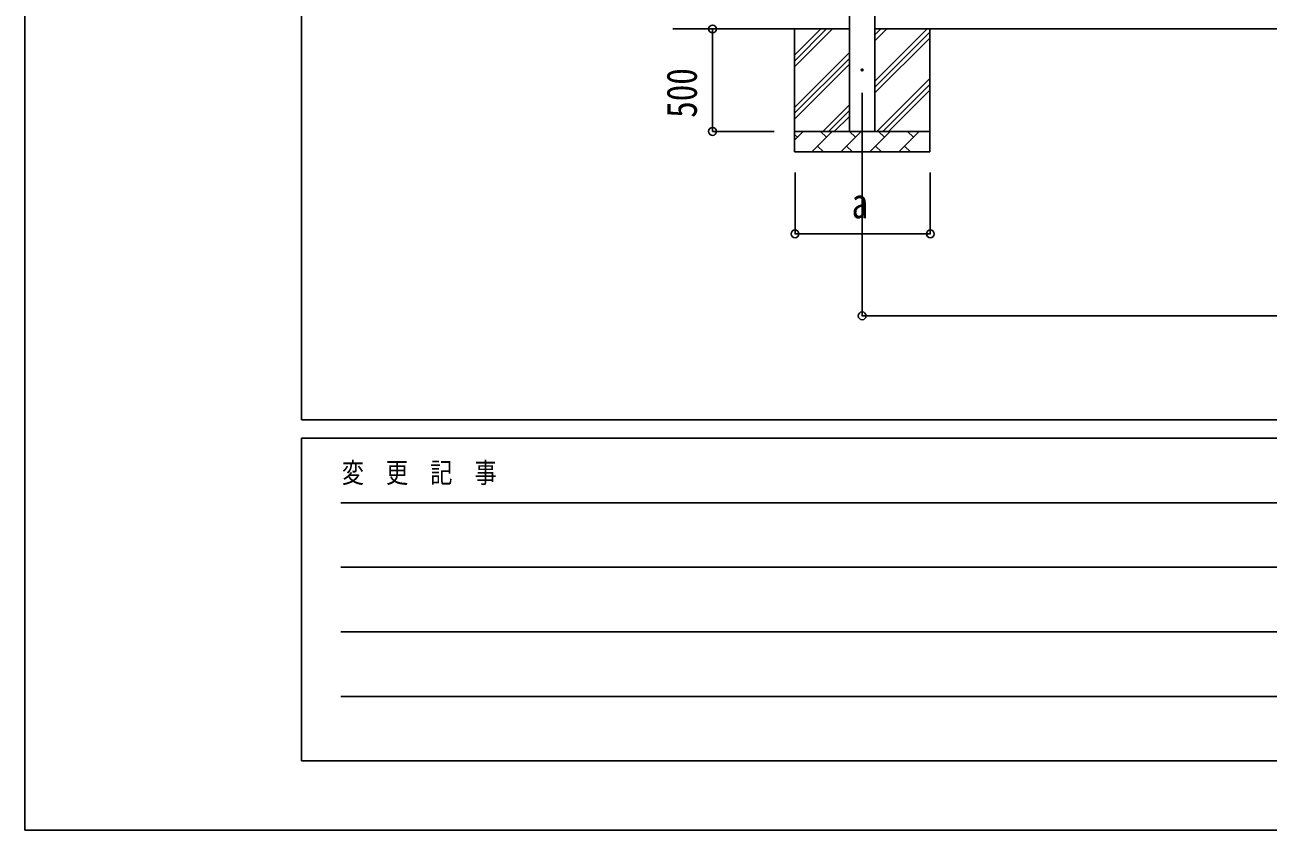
# Model space of a CAD drawing. Units: millimetres, scale not verified. Extents: x -18922 to 18922, y -13365 to 13365.
# Drawn here: x -18922 to -12856, y -13365 to -9435 of the extents above; entities that cross this region are included whole.
import ezdxf
from ezdxf.enums import TextEntityAlignment as Align

# ---------------------------------------------------------------- set-up
doc = ezdxf.new("R2010")
doc.units = ezdxf.units.MM
doc.header["$LTSCALE"] = 50
for name, color, linetype in [('0-4_YKK_12', 2, 'Continuous'), ('0-5_YKK_13', 4, 'Continuous'), ('0-6_YKK_A1', 4, 'Continuous'), ('0-7_YKK_D', 6, 'Continuous'), ('0-8_YKK_ZWAK', 7, 'Continuous')]:
    doc.layers.add(name, color=color, linetype=linetype)
doc.styles.add('ＭＳ ゴシック', font='')
doc.styles.get('ＭＳ ゴシック').set_extended_font_data('MS Gothic')

msp = doc.modelspace()

# ---------------------------------------------------------------- linework, layer by layer
at = {"layer": '0-4_YKK_12'}
msp.add_line((-14836.91, -9767.17), (-14836.91, -10267.17), dxfattribs=at)
at = {"layer": '0-5_YKK_13'}
msp.add_circle((-14836.91, -9655.5), 4.5, dxfattribs=at)
at = {"layer": '0-6_YKK_A1'}
for p, q in [((-14899.41, -5955.5), (-14899.41, -9955.5)), ((-14774.41, -9955.5), (-14774.41, -5955.5)), ((-14899.41, -9455.5), (-15760.65, -9455.5)), ((-15166.91, -9455.5), (-15166.91, -10055.5)), ((-15166.91, -9640.55), (-14981.86, -9455.5)), ((-15166.91, -9612.27), (-15010.14, -9455.5)), ((-15166.91, -9583.98), (-15038.43, -9455.5)), ((-9626.41, -9455.5), (-14774.41, -9455.5)), ((-14774.41, -9710.6), (-14519.31, -9455.5)), ((-14774.41, -9512.61), (-14717.3, -9455.5)), ((-14774.41, -9484.32), (-14745.59, -9455.5)), ((-14506.91, -9455.5), (-14506.91, -10055.5)), ((-14774.41, -9738.88), (-14506.91, -9471.38)), ((-14774.41, -9767.17), (-14506.91, -9499.67)), ((-15166.91, -9838.54), (-14899.41, -9571.04)), ((-15166.91, -9866.82), (-14899.41, -9599.32)), ((-15166.91, -9895.11), (-14899.41, -9627.61)), ((-14764.75, -9955.5), (-14506.91, -9697.66)), ((-14736.47, -9955.5), (-14506.91, -9725.94)), ((-14708.19, -9955.5), (-14506.91, -9754.23)), ((-15029.31, -9955.5), (-14899.41, -9825.6)), ((-15001.03, -9955.5), (-14899.41, -9853.88)), ((-14972.74, -9955.5), (-14899.41, -9882.17)), ((-15166.91, -9955.5), (-14506.91, -9955.5)), ((-15166.91, -9998.39), (-15124.02, -9955.5)), ((-15152.57, -9984.05), (-15166.91, -9969.71)), ((-15082.6, -10055.5), (-14982.6, -9955.5)), ((-15011.15, -9984.05), (-15039.7, -9955.5)), ((-14941.17, -10055.5), (-14841.17, -9955.5)), ((-14869.73, -9984.05), (-14898.28, -9955.5)), ((-14799.75, -10055.5), (-14699.75, -9955.5)), ((-14728.31, -9984.05), (-14756.86, -9955.5)), ((-14658.33, -10055.5), (-14558.33, -9955.5)), ((-14586.89, -9984.05), (-14615.44, -9955.5)), ((-14510.2, -9955.5), (-14506.91, -9952.22)), ((-14506.91, -10055.5), (-15166.91, -10055.5)), ((-15054.04, -10026.95), (-15025.49, -10055.5)), ((-14912.62, -10026.95), (-14884.07, -10055.5)), ((-14771.2, -10026.95), (-14742.65, -10055.5)), ((-14629.78, -10026.95), (-14601.23, -10055.5))]:
    msp.add_line(p, q, dxfattribs=at)
at = {"layer": '0-7_YKK_D'}
for p, q in [((-15566.91, -9955.5), (-15566.91, -9455.5)), ((-15266.91, -9955.5), (-15567.91, -9955.5)), ((-15164.41, -10155.5), (-15164.41, -10456.5)), ((-14836.91, -10155.5), (-14836.91, -10856.5)), ((-14504.41, -10155.5), (-14504.41, -10456.5)), ((-14504.41, -10455.5), (-15164.41, -10455.5)), ((-14836.91, -10855.5), (-9500.41, -10855.5))]:
    msp.add_line(p, q, dxfattribs=at)
for centre in [(-15566.91, -9455.5), (-15566.91, -9955.5), (-15164.41, -10455.5), (-14504.41, -10455.5), (-14836.91, -10855.5)]:
    msp.add_circle(centre, 19.12, dxfattribs=at)
at = {"layer": '0-8_YKK_ZWAK'}
for p, q in [((-17572.41, -11362.5), (-17572.41, 12487.5)), ((17527.59, -11362.5), (-17572.41, -11362.5)), ((-5872.41, -11452.5), (-17572.41, -11452.5)), ((-17572.41, -13027.5), (-17572.41, -11452.5)), ((-17381.16, -11767.5), (-6097.41, -11767.5)), ((-17381.16, -12082.5), (-6097.41, -12082.5)), ((-17381.16, -12397.5), (-6097.41, -12397.5)), ((-17381.16, -12712.5), (-6097.41, -12712.5)), ((-17572.41, -13027.5), (-5872.41, -13027.5))]:
    msp.add_line(p, q, dxfattribs=at)
msp.add_lwpolyline([(-18922.5, -13365), (18922.5, -13365), (18922.5, 13365), (-18922.5, 13365)], close=True, dxfattribs=at)

# ---------------------------------------------------------------- texts
at = {"layer": '0-7_YKK_D', "style": 'ＭＳ ゴシック', "width": 0.8}
msp.add_text('500', height=148.5, rotation=90, dxfattribs=at).set_placement((-15598.91, -9889.1), align=Align.BOTTOM_LEFT)
msp.add_text('a', height=148.5, dxfattribs=at).set_placement((-14888.41, -10423.5), align=Align.BOTTOM_LEFT)
at = {"layer": '0-8_YKK_ZWAK', "style": 'ＭＳ ゴシック', "width": 0.8}
msp.add_text('変  更  記  事', height=98.97, dxfattribs=at).set_placement((-17375.9, -11700), align=Align.BOTTOM_LEFT)

doc.saveas('drawing.dxf')
